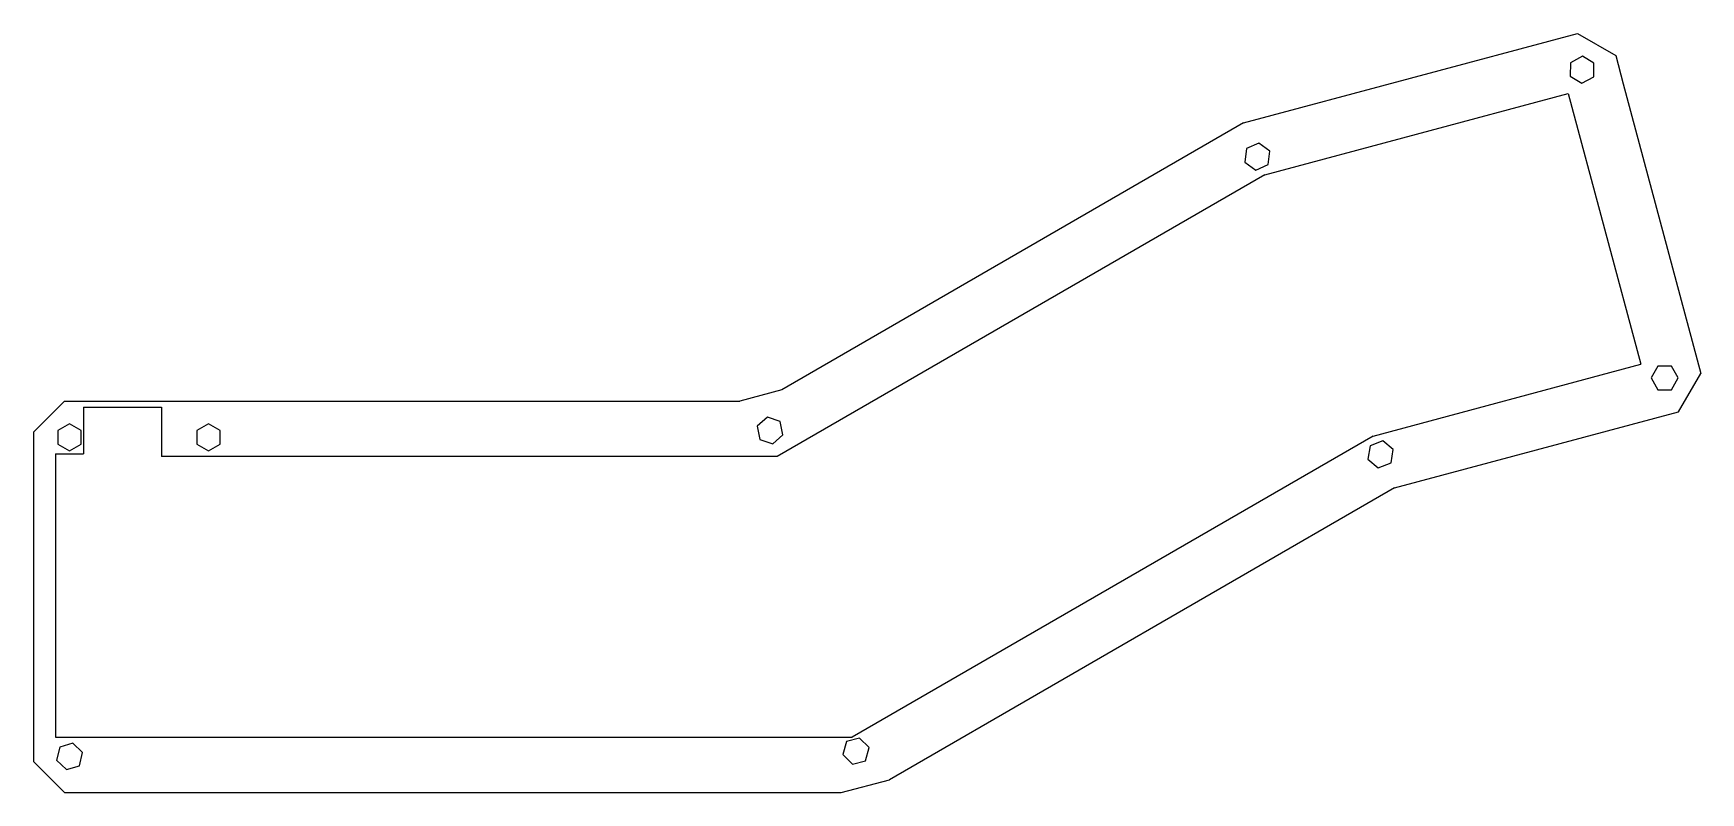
# Model space of a CAD drawing. Header units: millimetres. Extents: x -103 to 242, y -29 to 128.
import ezdxf

# ---------------------------------------------------------------- set-up
doc = ezdxf.new("R2010")
doc.units = ezdxf.units.MM

msp = doc.modelspace()

# ---------------------------------------------------------------- linework, layer by layer
at = {"color": 7, "linetype": 'Continuous', "lineweight": 25}
for p, q in [((147.25, 109.1), (216.43, 127.63)), ((216.43, 127.63), (224.32, 123.05)), ((214.96, 121.57), (214.9, 118.76)), ((217.42, 122.93), (214.96, 121.57)), ((219.82, 121.48), (217.42, 122.93)), ((219.77, 118.67), (219.82, 121.48)), ((224.32, 123.05), (225.85, 117.21)), ((214.9, 118.76), (217.31, 117.31)), ((217.31, 117.31), (219.77, 118.67)), ((151.69, 98.38), (214.48, 115.21)), ((214.48, 115.21), (229.49, 59.18)), ((225.85, 117.21), (241.91, 57.3)), ((147.25, 109.1), (51.67, 53.91)), ((147.86, 103.81), (147.56, 101.02)), ((150.44, 104.94), (147.86, 103.81)), ((152.7, 103.28), (150.44, 104.94)), ((147.56, 101.02), (149.82, 99.35)), ((149.82, 99.35), (152.4, 100.49)), ((152.4, 100.49), (152.7, 103.28)), ((151.69, 98.38), (50.72, 40.09)), ((174.08, 44.33), (229.49, 59.18)), ((233.04, 58.8), (231.63, 56.37)), ((235.85, 58.8), (233.04, 58.8)), ((237.26, 56.37), (235.85, 58.8)), ((231.63, 56.37), (233.04, 53.93)), ((235.85, 53.93), (237.26, 56.37)), ((237.34, 49.38), (241.91, 57.3)), ((51.67, 53.91), (42.98, 51.59)), ((233.04, 53.93), (235.85, 53.93)), ((-96.79, 51.59), (-103.25, 45.12)), ((-96.79, 51.59), (42.98, 51.59)), ((-92.86, 50.3), (-76.75, 50.3)), ((-92.86, 50.3), (-92.86, 40.66)), ((-76.75, 50.3), (-76.75, 40.09)), ((178.52, 33.62), (237.34, 49.38)), ((-103.25, 45.12), (-103.25, -22.95)), ((-95.75, 46.9), (-98.19, 45.49)), ((-98.19, 45.49), (-98.19, 42.68)), ((-93.32, 45.49), (-95.75, 46.9)), ((-93.32, 42.68), (-93.32, 45.49)), ((-66.99, 46.9), (-69.42, 45.49)), ((-69.42, 45.49), (-69.42, 42.68)), ((-64.55, 45.49), (-66.99, 46.9)), ((-64.55, 42.68), (-64.55, 45.49)), ((48.7, 48.26), (46.6, 46.39)), ((46.6, 46.39), (47.16, 43.64)), ((51.37, 47.37), (48.7, 48.26)), ((51.93, 44.62), (51.37, 47.37)), ((-98.19, 42.68), (-95.75, 41.27)), ((-95.75, 41.27), (-93.32, 42.68)), ((-69.42, 42.68), (-66.99, 41.27)), ((-66.99, 41.27), (-64.55, 42.68)), ((47.16, 43.64), (49.83, 42.75)), ((49.83, 42.75), (51.93, 44.62)), ((174.08, 44.33), (66.26, -17.91)), ((173.47, 42.35), (173, 39.58)), ((176.1, 43.34), (173.47, 42.35)), ((178.27, 41.55), (176.1, 43.34)), ((177.81, 38.78), (178.27, 41.55)), ((-98.7, 40.66), (-92.86, 40.66)), ((-98.7, 40.66), (-98.7, -17.91)), ((50.72, 40.09), (-76.75, 40.09)), ((173, 39.58), (175.18, 37.79)), ((175.18, 37.79), (177.81, 38.78)), ((178.52, 33.62), (73.96, -26.74)), ((-98.7, -17.91), (66.26, -17.91)), ((-97.79, -19.98), (-98.45, -22.71)), ((-95.1, -19.18), (-97.79, -19.98)), ((-93.06, -21.12), (-95.1, -19.18)), ((65.05, -18.85), (64.32, -21.56)), ((67.77, -18.12), (65.05, -18.85)), ((69.76, -20.11), (67.77, -18.12)), ((69.03, -22.82), (69.76, -20.11)), ((-103.25, -22.95), (-96.79, -29.41)), ((-98.45, -22.71), (-96.41, -24.65)), ((-96.41, -24.65), (-93.72, -23.85)), ((-93.72, -23.85), (-93.06, -21.12)), ((64.32, -21.56), (66.31, -23.55)), ((66.31, -23.55), (69.03, -22.82)), ((64, -29.41), (73.96, -26.74)), ((-96.79, -29.41), (64, -29.41))]:
    msp.add_line(p, q, dxfattribs=at)

doc.saveas('drawing.dxf')
